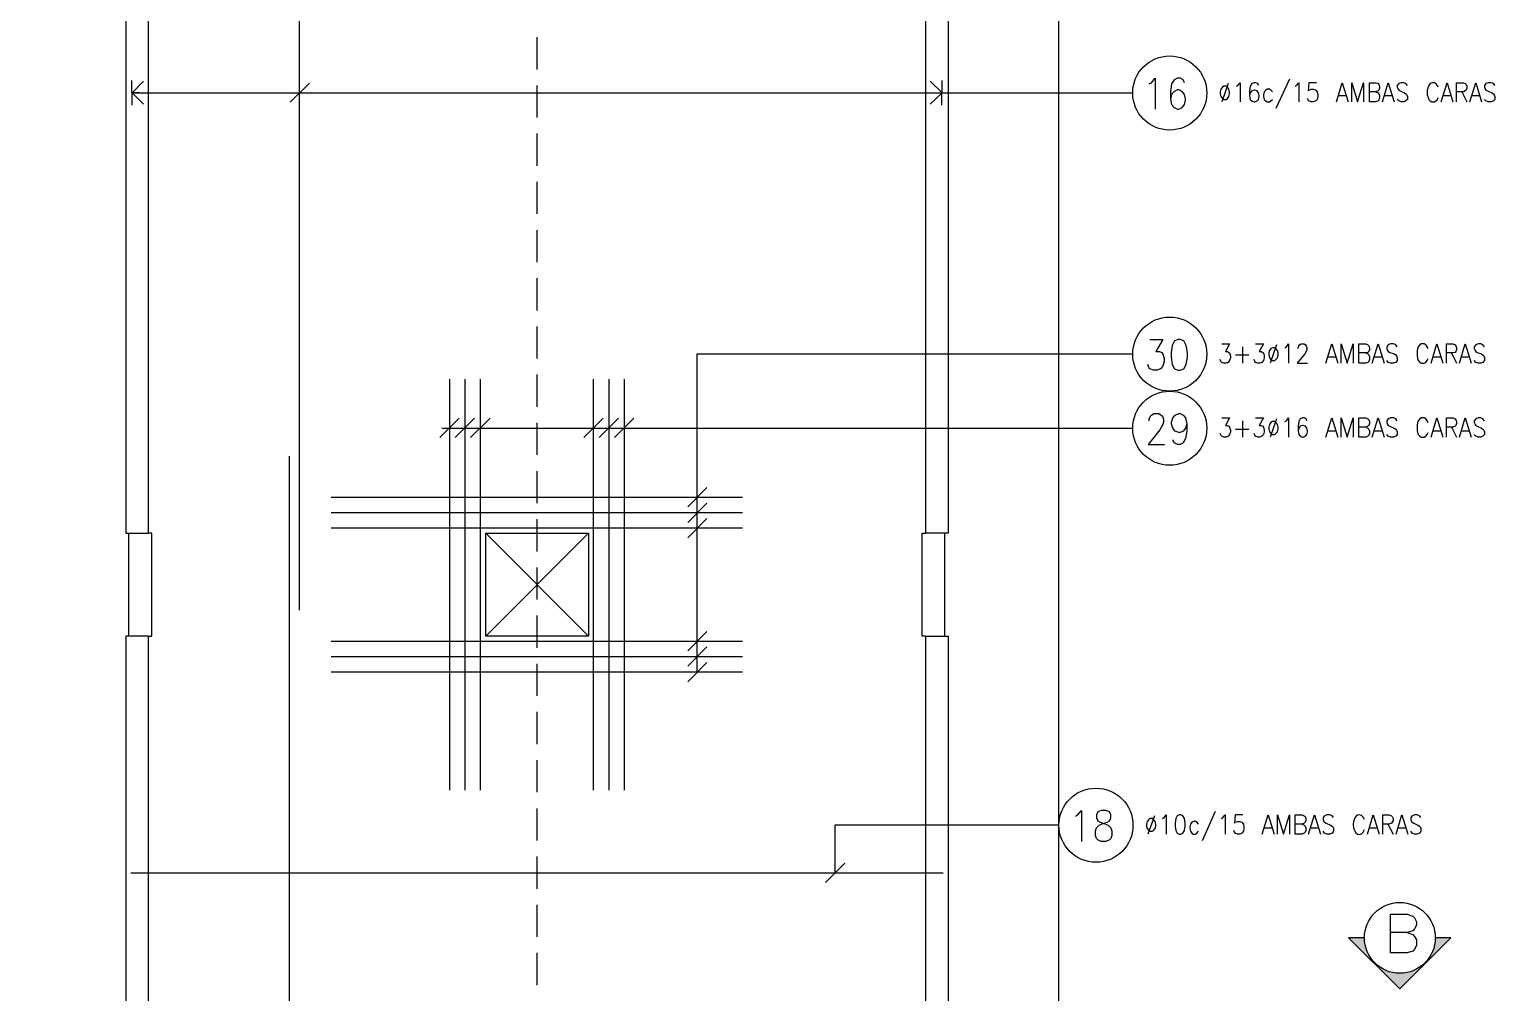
# Model space of a CAD drawing. Extents: x 157 to 1652, y -82 to 500.
# Drawn here: x 233.8 to 376.3, y 195 to 288.7 of the extents above; entities that cross this region are included whole.
import ezdxf

# ---------------------------------------------------------------- set-up
doc = ezdxf.new("R2010")
doc.units = 0
doc.header["$MEASUREMENT"] = 0
for name, color, linetype in [('PDF_00-COTAS-PARCIALES', 4, 'Continuous'), ('PDF_auxiliar', 1, 'Continuous'), ('PDF_BARRAS-EN-VISTA-25', 4, 'Continuous'), ('PDF_CONTORNO-ENCOFRADO-25', 2, 'Continuous'), ('PDF_LINEAS-POS-ARMADURA', 4, 'Continuous')]:
    doc.layers.add(name, color=color, linetype=linetype)

msp = doc.modelspace()

# ---------------------------------------------------------------- hatches: boundary and pattern name
at = {"layer": 'PDF_00-COTAS-PARCIALES', "transparency": 33554559}
msp.add_hatch(color=256, dxfattribs=at).paths.add_polyline_path([(372.077, 200.322), (370.521, 200.322), (370.489, 199.687), (370.299, 199.084), (370.013, 198.512), (369.632, 198.004), (369.156, 197.56), (368.616, 197.242), (368.045, 197.02), (367.41, 196.893), (366.775, 196.893), (366.172, 197.02), (365.569, 197.242), (365.029, 197.56), (364.553, 198.004), (364.172, 198.512), (363.886, 199.084), (363.727, 199.687), (363.664, 200.322), (362.108, 200.322), (364.426, 198.004), (364.838, 197.56), (365.188, 197.242), (367.092, 195.338), (368.68, 196.893), (368.775, 197.02), (369.029, 197.242), (370.299, 198.512), (370.838, 199.084), (371.473, 199.687)])

# ---------------------------------------------------------------- linework, layer by layer
at = {"layer": 'PDF_00-COTAS-PARCIALES', "color": 6, "lineweight": 25}
msp.add_lwpolyline([(367.823, 200.83), (368.362, 200.639), (368.521, 200.449), (368.711, 200.1), (368.711, 199.56), (368.521, 199.211), (368.362, 199.02), (367.823, 198.862), (366.203, 198.862), (366.203, 202.608), (367.823, 202.608), (368.362, 202.417), (368.521, 202.258), (368.711, 201.877), (368.711, 201.528), (368.521, 201.179), (368.362, 200.989), (367.823, 200.83), (366.203, 200.83)], dxfattribs=at)
at = {"layer": 'PDF_00-COTAS-PARCIALES', "lineweight": 25}
msp.add_lwpolyline([(363.664, 200.322), (362.108, 200.322), (367.092, 195.338), (372.077, 200.322), (370.521, 200.322)], dxfattribs=at)
msp.add_circle((367.108, 200.306), 3.444, dxfattribs=at)
at = {"layer": 'PDF_auxiliar', "lineweight": 25}
for points in [[(283.187, 287.878), (283.187, 284.735)], [(283.187, 283.179), (283.187, 280.068)], [(283.187, 278.513), (283.187, 275.37)], [(283.187, 273.814), (283.187, 270.703)], [(283.187, 269.116), (283.187, 266.005)], [(283.187, 264.449), (283.187, 261.306)], [(283.187, 259.751), (283.187, 256.639)], [(283.187, 255.084), (283.187, 251.941)], [(283.187, 250.385), (283.187, 247.274)], [(283.187, 245.687), (283.187, 242.576)], [(283.187, 241.02), (283.187, 237.878)], [(278.203, 239.655), (288.203, 229.655)], [(288.203, 239.655), (278.203, 229.655)], [(283.187, 236.322), (283.187, 233.211)], [(283.187, 231.655), (283.187, 228.512)], [(283.187, 226.957), (283.187, 223.846)], [(283.187, 222.29), (283.187, 219.147)], [(283.187, 217.592), (283.187, 214.481)], [(283.187, 212.893), (283.187, 209.782)], [(283.187, 208.227), (283.187, 205.084)], [(283.187, 203.528), (283.187, 200.417)], [(283.187, 198.862), (283.187, 195.719)]]:
    msp.add_lwpolyline(points, dxfattribs=at)
at = {"layer": 'PDF_BARRAS-EN-VISTA-25', "color": 5, "lineweight": 25}
for points in [[(260.108, 232.163), (260.108, 327.116)], [(342.743, 283.338), (342.965, 283.465), (343.315, 283.909), (343.315, 280.894)], [(346.172, 283.465), (346.045, 283.751), (345.727, 283.909), (345.473, 283.909), (345.156, 283.751), (344.902, 283.338), (344.807, 282.608), (344.807, 281.909), (344.902, 281.338), (345.156, 281.052), (345.473, 280.894), (345.6, 280.894), (345.949, 281.052), (346.172, 281.338), (346.267, 281.751), (346.267, 281.909), (346.172, 282.322), (345.949, 282.608), (345.6, 282.767), (345.473, 282.767), (345.156, 282.608), (344.902, 282.322), (344.807, 281.909)], [(259.187, 281.56), (261.06, 283.433)], [(342.807, 258.481), (344.045, 258.481), (343.378, 257.338), (343.727, 257.338), (343.949, 257.211), (344.045, 257.052), (344.172, 256.639), (344.172, 256.354), (344.045, 255.909), (343.822, 255.624), (343.473, 255.497), (343.156, 255.497), (342.807, 255.624), (342.68, 255.782), (342.584, 256.068)], [(274.711, 214.671), (274.711, 254.639)], [(276.203, 214.671), (276.203, 254.639)], [(277.695, 214.671), (277.695, 254.639)], [(288.679, 214.671), (288.679, 254.639)], [(290.203, 214.671), (290.203, 254.639)], [(291.695, 214.671), (291.695, 254.639)], [(273.759, 248.957), (275.632, 250.83)], [(275.251, 248.957), (277.124, 250.83)], [(276.743, 248.957), (278.648, 250.83)], [(287.759, 248.957), (289.632, 250.83)], [(289.251, 248.957), (291.124, 250.83)], [(290.743, 248.957), (292.616, 250.83)], [(342.743, 250.576), (342.743, 250.735), (342.87, 251.02), (342.965, 251.147), (343.188, 251.306), (343.664, 251.306), (343.886, 251.147), (344.013, 251.02), (344.108, 250.735), (344.108, 250.449), (344.013, 250.163), (343.759, 249.719), (342.616, 248.29), (344.235, 248.29)], [(346.394, 250.29), (346.267, 249.878), (346.045, 249.592), (345.727, 249.433), (345.6, 249.433), (345.251, 249.592), (345.029, 249.878), (344.902, 250.29), (344.902, 250.449), (345.029, 250.862), (345.251, 251.147), (345.6, 251.306), (345.727, 251.306), (346.045, 251.147), (346.267, 250.862), (346.394, 250.29), (346.394, 249.592), (346.267, 248.862), (346.045, 248.449), (345.727, 248.29), (345.473, 248.29), (345.156, 248.449), (345.029, 248.735)], [(259.124, 127.211), (259.124, 247.147)], [(297.854, 242.227), (299.727, 244.1)], [(263.187, 243.147), (303.187, 243.147)], [(297.854, 240.703), (299.727, 242.576)], [(263.187, 241.655), (303.187, 241.655)], [(297.854, 239.211), (299.727, 241.084)], [(263.187, 240.163), (303.187, 240.163)], [(297.854, 228.227), (299.727, 230.1)], [(263.187, 229.147), (303.187, 229.147)], [(297.854, 226.735), (299.727, 228.608)], [(263.187, 227.655), (303.187, 227.655)], [(297.854, 225.211), (299.727, 227.084)], [(263.187, 226.163), (303.187, 226.163)], [(335.568, 212.131), (335.791, 212.258), (336.14, 212.703), (336.14, 209.687)], [(243.695, 206.639), (322.68, 206.639)], [(311.251, 205.687), (313.124, 207.56)]]:
    msp.add_lwpolyline(points, dxfattribs=at)
at = {"layer": 'PDF_BARRAS-EN-VISTA-25', "lineweight": 25}
for points in [[(356.362, 283.814), (355.061, 280.957)], [(350.426, 283.37), (349.791, 281.592)], [(351.219, 283.116), (351.346, 283.179), (351.569, 283.465), (351.569, 281.592)], [(353.346, 283.179), (353.283, 283.37), (353.061, 283.465), (352.934, 283.465), (352.711, 283.37), (352.553, 283.116), (352.489, 282.671), (352.489, 282.227), (352.553, 281.846), (352.711, 281.687), (352.934, 281.592), (352.997, 281.592), (353.219, 281.687), (353.346, 281.846), (353.41, 282.132), (353.41, 282.227), (353.346, 282.481), (353.219, 282.671), (352.997, 282.735), (352.934, 282.735), (352.711, 282.671), (352.553, 282.481), (352.489, 282.227)], [(354.711, 282.576), (354.553, 282.735), (354.426, 282.83), (354.203, 282.83), (354.076, 282.735), (353.918, 282.576), (353.854, 282.29), (353.854, 282.132), (353.918, 281.846), (354.076, 281.687), (354.203, 281.592), (354.426, 281.592), (354.553, 281.687), (354.711, 281.846)], [(356.934, 283.116), (357.061, 283.179), (357.283, 283.465), (357.283, 281.592)], [(358.997, 283.465), (358.267, 283.465), (358.203, 282.671), (358.267, 282.735), (358.489, 282.83), (358.711, 282.83), (358.934, 282.735), (359.061, 282.576), (359.124, 282.29), (359.124, 282.132), (359.061, 281.846), (358.934, 281.687), (358.711, 281.592), (358.489, 281.592), (358.267, 281.687), (358.203, 281.782), (358.14, 281.941)], [(360.934, 281.592), (361.505, 283.465), (362.077, 281.592)], [(361.124, 282.227), (361.854, 282.227)], [(362.426, 281.592), (362.426, 283.465), (362.997, 281.592), (363.569, 283.465), (363.569, 281.592)], [(364.775, 282.576), (364.997, 282.481), (365.061, 282.386), (365.124, 282.227), (365.124, 281.941), (365.061, 281.782), (364.997, 281.687), (364.775, 281.592), (364.14, 281.592), (364.14, 283.465), (364.775, 283.465), (364.997, 283.37), (365.061, 283.274), (365.124, 283.116), (365.124, 282.925), (365.061, 282.735), (364.997, 282.671), (364.775, 282.576), (364.14, 282.576)], [(365.41, 281.592), (365.981, 283.465), (366.553, 281.592)], [(365.632, 282.227), (366.362, 282.227)], [(367.854, 283.179), (367.696, 283.37), (367.505, 283.465), (367.219, 283.465), (366.997, 283.37), (366.838, 283.179), (366.838, 283.021), (366.934, 282.83), (366.997, 282.735), (367.124, 282.671), (367.569, 282.481), (367.696, 282.386), (367.791, 282.29), (367.854, 282.132), (367.854, 281.846), (367.696, 281.687), (367.505, 281.592), (367.219, 281.592), (366.997, 281.687), (366.838, 281.846)], [(370.838, 283.021), (370.775, 283.179), (370.616, 283.37), (370.489, 283.465), (370.204, 283.465), (370.045, 283.37), (369.918, 283.179), (369.854, 283.021), (369.759, 282.735), (369.759, 282.29), (369.854, 282.036), (369.918, 281.846), (370.045, 281.687), (370.204, 281.592), (370.489, 281.592), (370.616, 281.687), (370.775, 281.846), (370.838, 282.036)], [(371.124, 281.592), (371.696, 283.465), (372.267, 281.592)], [(371.346, 282.227), (372.045, 282.227)], [(372.616, 281.592), (372.616, 283.465), (373.283, 283.465), (373.473, 283.37), (373.569, 283.274), (373.632, 283.116), (373.632, 282.925), (373.569, 282.735), (373.473, 282.671), (373.283, 282.576), (372.616, 282.576)], [(373.124, 282.576), (373.632, 281.592)], [(373.918, 281.592), (374.489, 283.465), (375.061, 281.592)], [(374.14, 282.227), (374.838, 282.227)], [(376.331, 283.179), (376.204, 283.37), (375.981, 283.465), (375.696, 283.465), (375.473, 283.37), (375.346, 283.179), (375.346, 283.021), (375.41, 282.83), (375.473, 282.735), (375.632, 282.671), (376.045, 282.481), (376.204, 282.386), (376.267, 282.29), (376.331, 282.132), (376.331, 281.846), (376.204, 281.687), (375.981, 281.592), (375.696, 281.592), (375.473, 281.687), (375.346, 281.846)], [(349.791, 258.068), (350.553, 258.068), (350.14, 257.338), (350.362, 257.338), (350.489, 257.243), (350.553, 257.179), (350.648, 256.893), (350.648, 256.703), (350.553, 256.449), (350.426, 256.259), (350.203, 256.195), (349.981, 256.195), (349.791, 256.259), (349.696, 256.354), (349.632, 256.544)], [(353.061, 258.068), (353.854, 258.068), (353.41, 257.338), (353.632, 257.338), (353.791, 257.243), (353.854, 257.179), (353.918, 256.893), (353.918, 256.703), (353.854, 256.449), (353.696, 256.259), (353.505, 256.195), (353.283, 256.195), (353.061, 256.259), (352.997, 256.354), (352.934, 256.544)], [(355.124, 257.973), (354.489, 256.195)], [(355.918, 257.687), (356.076, 257.782), (356.267, 258.068), (356.267, 256.195)], [(357.219, 257.624), (357.219, 257.687), (357.283, 257.878), (357.346, 257.973), (357.505, 258.068), (357.791, 258.068), (357.918, 257.973), (357.981, 257.878), (358.076, 257.687), (358.076, 257.528), (357.981, 257.338), (357.854, 257.084), (357.124, 256.195), (358.14, 256.195)], [(359.918, 256.195), (360.489, 258.068), (361.061, 256.195)], [(361.41, 256.195), (361.41, 258.068), (361.981, 256.195), (362.553, 258.068), (362.553, 256.195)], [(363.791, 257.179), (363.981, 257.084), (364.077, 256.989), (364.14, 256.798), (364.14, 256.544), (364.077, 256.354), (363.981, 256.259), (363.791, 256.195), (363.124, 256.195), (363.124, 258.068), (363.791, 258.068), (363.981, 257.973), (364.077, 257.878), (364.14, 257.687), (364.14, 257.528), (364.077, 257.338), (363.981, 257.243), (363.791, 257.179), (363.124, 257.179)], [(364.426, 256.195), (364.997, 258.068), (365.569, 256.195)], [(366.838, 257.782), (366.711, 257.973), (366.489, 258.068), (366.203, 258.068), (365.981, 257.973), (365.854, 257.782), (365.854, 257.624), (365.918, 257.433), (365.981, 257.338), (366.14, 257.243), (366.553, 257.084), (366.711, 256.989), (366.775, 256.893), (366.838, 256.703), (366.838, 256.449), (366.711, 256.259), (366.489, 256.195), (366.203, 256.195), (365.981, 256.259), (365.854, 256.449)], [(369.854, 257.624), (369.759, 257.782), (369.632, 257.973), (369.473, 258.068), (369.188, 258.068), (369.061, 257.973), (368.902, 257.782), (368.838, 257.624), (368.775, 257.338), (368.775, 256.893), (368.838, 256.639), (368.902, 256.449), (369.061, 256.259), (369.188, 256.195), (369.473, 256.195), (369.632, 256.259), (369.759, 256.449), (369.854, 256.639)], [(370.14, 256.195), (370.711, 258.068), (371.283, 256.195)], [(371.632, 256.195), (371.632, 258.068), (372.267, 258.068), (372.489, 257.973), (372.553, 257.878), (372.616, 257.687), (372.616, 257.528), (372.553, 257.338), (372.489, 257.243), (372.267, 257.179), (371.632, 257.179)], [(372.902, 256.195), (373.473, 258.068), (374.045, 256.195)], [(375.346, 257.782), (375.188, 257.973), (374.997, 258.068), (374.711, 258.068), (374.489, 257.973), (374.331, 257.782), (374.331, 257.624), (374.426, 257.433), (374.489, 257.338), (374.616, 257.243), (375.061, 257.084), (375.188, 256.989), (375.283, 256.893), (375.346, 256.703), (375.346, 256.449), (375.188, 256.259), (374.997, 256.195), (374.711, 256.195), (374.489, 256.259), (374.331, 256.449)], [(351.124, 256.989), (352.426, 256.989)], [(351.791, 257.782), (351.791, 256.195)], [(360.14, 256.798), (360.838, 256.798)], [(364.648, 256.798), (365.346, 256.798)], [(370.33, 256.798), (371.061, 256.798)], [(372.14, 257.179), (372.616, 256.195)], [(373.124, 256.798), (373.854, 256.798)], [(349.791, 250.862), (350.553, 250.862), (350.14, 250.132), (350.362, 250.132), (350.489, 250.068), (350.553, 249.973), (350.648, 249.687), (350.648, 249.528), (350.553, 249.243), (350.426, 249.084), (350.203, 248.989), (349.981, 248.989), (349.791, 249.084), (349.696, 249.179), (349.632, 249.338)], [(353.061, 250.862), (353.854, 250.862), (353.41, 250.132), (353.632, 250.132), (353.791, 250.068), (353.854, 249.973), (353.918, 249.687), (353.918, 249.528), (353.854, 249.243), (353.696, 249.084), (353.505, 248.989), (353.283, 248.989), (353.061, 249.084), (352.997, 249.179), (352.934, 249.338)], [(355.918, 250.512), (356.076, 250.576), (356.267, 250.862), (356.267, 248.989)], [(358.076, 250.576), (357.981, 250.766), (357.791, 250.862), (357.632, 250.862), (357.41, 250.766), (357.283, 250.512), (357.219, 250.068), (357.219, 249.624), (357.283, 249.243), (357.41, 249.084), (357.632, 248.989), (357.696, 248.989), (357.918, 249.084), (358.076, 249.243), (358.14, 249.528), (358.14, 249.624), (358.076, 249.878), (357.918, 250.068), (357.696, 250.132), (357.632, 250.132), (357.41, 250.068), (357.283, 249.878), (357.219, 249.624)], [(359.918, 248.989), (360.489, 250.862), (361.061, 248.989)], [(361.41, 248.989), (361.41, 250.862), (361.981, 248.989), (362.553, 250.862), (362.553, 248.989)], [(363.791, 249.973), (363.981, 249.878), (364.077, 249.782), (364.14, 249.624), (364.14, 249.338), (364.077, 249.179), (363.981, 249.084), (363.791, 248.989), (363.124, 248.989), (363.124, 250.862), (363.791, 250.862), (363.981, 250.766), (364.077, 250.671), (364.14, 250.512), (364.14, 250.322), (364.077, 250.132), (363.981, 250.068), (363.791, 249.973), (363.124, 249.973)], [(364.426, 248.989), (364.997, 250.862), (365.569, 248.989)], [(366.838, 250.576), (366.711, 250.766), (366.489, 250.862), (366.203, 250.862), (365.981, 250.766), (365.854, 250.576), (365.854, 250.417), (365.918, 250.227), (365.981, 250.132), (366.14, 250.068), (366.553, 249.878), (366.711, 249.782), (366.775, 249.687), (366.838, 249.528), (366.838, 249.243), (366.711, 249.084), (366.489, 248.989), (366.203, 248.989), (365.981, 249.084), (365.854, 249.243)], [(369.854, 250.417), (369.759, 250.576), (369.632, 250.766), (369.473, 250.862), (369.188, 250.862), (369.061, 250.766), (368.902, 250.576), (368.838, 250.417), (368.775, 250.132), (368.775, 249.687), (368.838, 249.433), (368.902, 249.243), (369.061, 249.084), (369.188, 248.989), (369.473, 248.989), (369.632, 249.084), (369.759, 249.243), (369.854, 249.433)], [(370.14, 248.989), (370.711, 250.862), (371.283, 248.989)], [(371.632, 248.989), (371.632, 250.862), (372.267, 250.862), (372.489, 250.766), (372.553, 250.671), (372.616, 250.512), (372.616, 250.322), (372.553, 250.132), (372.489, 250.068), (372.267, 249.973), (371.632, 249.973)], [(372.902, 248.989), (373.473, 250.862), (374.045, 248.989)], [(375.346, 250.576), (375.188, 250.766), (374.997, 250.862), (374.711, 250.862), (374.489, 250.766), (374.331, 250.576), (374.331, 250.417), (374.426, 250.227), (374.489, 250.132), (374.616, 250.068), (375.061, 249.878), (375.188, 249.782), (375.283, 249.687), (375.346, 249.528), (375.346, 249.243), (375.188, 249.084), (374.997, 248.989), (374.711, 248.989), (374.489, 249.084), (374.331, 249.243)], [(351.124, 249.782), (352.426, 249.782)], [(351.791, 250.576), (351.791, 248.989)], [(355.124, 250.766), (354.489, 248.989)], [(360.14, 249.624), (360.838, 249.624)], [(364.648, 249.624), (365.346, 249.624)], [(370.33, 249.624), (371.061, 249.624)], [(372.14, 249.973), (372.616, 248.989)], [(373.124, 249.624), (373.854, 249.624)], [(349.156, 212.608), (347.886, 209.75)], [(343.251, 212.163), (342.584, 210.385)], [(344.013, 211.909), (344.172, 212.004), (344.394, 212.258), (344.394, 210.385)], [(347.537, 211.37), (347.378, 211.56), (347.251, 211.623), (347.029, 211.623), (346.87, 211.56), (346.743, 211.37), (346.68, 211.116), (346.68, 210.925), (346.743, 210.671), (346.87, 210.481), (347.029, 210.385), (347.251, 210.385), (347.378, 210.481), (347.537, 210.671)], [(349.727, 211.909), (349.886, 212.004), (350.108, 212.258), (350.108, 210.385)], [(351.823, 212.258), (351.092, 212.258), (351.029, 211.465), (351.092, 211.56), (351.315, 211.623), (351.537, 211.623), (351.727, 211.56), (351.886, 211.37), (351.949, 211.116), (351.949, 210.925), (351.886, 210.671), (351.727, 210.481), (351.537, 210.385), (351.315, 210.385), (351.092, 210.481), (351.029, 210.576), (350.965, 210.735)], [(353.727, 210.385), (354.299, 212.258), (354.87, 210.385)], [(353.949, 211.02), (354.648, 211.02)], [(355.219, 210.385), (355.219, 212.258), (355.791, 210.385), (356.362, 212.258), (356.362, 210.385)], [(357.6, 211.37), (357.791, 211.274), (357.886, 211.179), (357.95, 211.02), (357.95, 210.735), (357.886, 210.576), (357.791, 210.481), (357.6, 210.385), (356.934, 210.385), (356.934, 212.258), (357.6, 212.258), (357.791, 212.163), (357.886, 212.1), (357.95, 211.909), (357.95, 211.719), (357.886, 211.56), (357.791, 211.465), (357.6, 211.37), (356.934, 211.37)], [(358.235, 210.385), (358.807, 212.258), (359.378, 210.385)], [(358.457, 211.02), (359.156, 211.02)], [(360.648, 212.004), (360.521, 212.163), (360.299, 212.258), (360.013, 212.258), (359.791, 212.163), (359.664, 212.004), (359.664, 211.814), (359.727, 211.623), (359.791, 211.56), (359.95, 211.465), (360.362, 211.274), (360.521, 211.179), (360.584, 211.116), (360.648, 210.925), (360.648, 210.671), (360.521, 210.481), (360.299, 210.385), (360.013, 210.385), (359.791, 210.481), (359.664, 210.671)], [(363.95, 210.385), (364.521, 212.258), (365.092, 210.385)], [(364.172, 211.02), (364.87, 211.02)], [(365.442, 210.385), (365.442, 212.258), (366.077, 212.258), (366.299, 212.163), (366.362, 212.1), (366.457, 211.909), (366.457, 211.719), (366.362, 211.56), (366.299, 211.465), (366.077, 211.37), (365.442, 211.37)], [(365.95, 211.37), (366.457, 210.385)], [(366.743, 210.385), (367.315, 212.258), (367.886, 210.385)], [(366.934, 211.02), (367.664, 211.02)], [(369.156, 212.004), (369.029, 212.163), (368.807, 212.258), (368.521, 212.258), (368.299, 212.163), (368.172, 212.004), (368.172, 211.814), (368.235, 211.623), (368.299, 211.56), (368.457, 211.465), (368.87, 211.274), (369.029, 211.179), (369.092, 211.116), (369.156, 210.925), (369.156, 210.671), (369.029, 210.481), (368.807, 210.385), (368.521, 210.385), (368.299, 210.481), (368.172, 210.671)]]:
    msp.add_lwpolyline(points, dxfattribs=at)
at = {"layer": 'PDF_BARRAS-EN-VISTA-25', "color": 2, "lineweight": 25}
for points in [[(259.346, 282.481), (260.108, 282.481)], [(273.949, 249.878), (274.711, 249.878)], [(275.441, 249.878), (276.203, 249.878)], [(276.933, 249.878), (277.695, 249.878)], [(287.949, 249.878), (288.679, 249.878)], [(289.441, 249.878), (290.203, 249.878)], [(290.933, 249.878), (291.695, 249.878)], [(298.045, 243.147), (298.775, 243.147)], [(298.045, 241.655), (298.775, 241.655)], [(298.045, 240.163), (298.775, 240.163)], [(298.045, 229.147), (298.775, 229.147)], [(298.045, 227.655), (298.775, 227.655)], [(298.045, 226.163), (298.775, 226.163)], [(311.441, 206.639), (312.172, 206.639)]]:
    msp.add_lwpolyline(points, dxfattribs=at)
at = {"layer": 'PDF_BARRAS-EN-VISTA-25', "lineweight": 25}
for points in [[(349.981, 283.116), (349.854, 283.021), (349.696, 282.83), (349.632, 282.576), (349.632, 282.386), (349.696, 282.132), (349.854, 281.941), (349.981, 281.846), (350.203, 281.846), (350.362, 281.941), (350.489, 282.132), (350.553, 282.386), (350.553, 282.576), (350.489, 282.83), (350.362, 283.021), (350.203, 283.116)], [(354.711, 257.687), (354.553, 257.624), (354.426, 257.433), (354.362, 257.179), (354.362, 256.989), (354.426, 256.703), (354.553, 256.544), (354.711, 256.449), (354.934, 256.449), (355.061, 256.544), (355.219, 256.703), (355.283, 256.989), (355.283, 257.179), (355.219, 257.433), (355.061, 257.624), (354.934, 257.687)], [(354.711, 250.512), (354.553, 250.417), (354.426, 250.227), (354.362, 249.973), (354.362, 249.782), (354.426, 249.528), (354.553, 249.338), (354.711, 249.243), (354.934, 249.243), (355.061, 249.338), (355.219, 249.528), (355.283, 249.782), (355.283, 249.973), (355.219, 250.227), (355.061, 250.417), (354.934, 250.512)], [(342.807, 211.909), (342.68, 211.814), (342.521, 211.623), (342.457, 211.37), (342.457, 211.179), (342.521, 210.925), (342.68, 210.735), (342.807, 210.671), (343.029, 210.671), (343.156, 210.735), (343.315, 210.925), (343.378, 211.179), (343.378, 211.37), (343.315, 211.623), (343.156, 211.814), (343.029, 211.909)], [(345.664, 212.258), (345.442, 212.163), (345.315, 211.909), (345.251, 211.465), (345.251, 211.179), (345.315, 210.735), (345.442, 210.481), (345.664, 210.385), (345.822, 210.385), (346.013, 210.481), (346.172, 210.735), (346.235, 211.179), (346.235, 211.465), (346.172, 211.909), (346.013, 212.163), (345.822, 212.258)]]:
    msp.add_lwpolyline(points, close=True, dxfattribs=at)
at = {"layer": 'PDF_BARRAS-EN-VISTA-25', "color": 5, "lineweight": 25}
for points in [[(345.537, 258.481), (345.188, 258.354), (344.965, 257.909), (344.87, 257.211), (344.87, 256.766), (344.965, 256.068), (345.188, 255.624), (345.537, 255.497), (345.759, 255.497), (346.108, 255.624), (346.33, 256.068), (346.457, 256.766), (346.457, 257.211), (346.33, 257.909), (346.108, 258.354), (345.759, 258.481)], [(338.076, 212.703), (337.727, 212.544), (337.6, 212.258), (337.6, 211.973), (337.727, 211.687), (337.949, 211.56), (338.426, 211.401), (338.743, 211.274), (338.997, 210.989), (339.092, 210.703), (339.092, 210.258), (338.997, 209.973), (338.87, 209.846), (338.521, 209.687), (338.076, 209.687), (337.727, 209.846), (337.6, 209.973), (337.505, 210.258), (337.505, 210.703), (337.6, 210.989), (337.854, 211.274), (338.172, 211.401), (338.648, 211.56), (338.87, 211.687), (338.997, 211.973), (338.997, 212.258), (338.87, 212.544), (338.521, 212.703)]]:
    msp.add_lwpolyline(points, close=True, dxfattribs=at)
at = {"layer": 'PDF_BARRAS-EN-VISTA-25', "lineweight": 25}
for centre in [(344.727, 282.465), (344.727, 257.068), (344.727, 249.862), (337.553, 211.258)]:
    msp.add_circle(centre, 3.603, dxfattribs=at)
msp.add_ellipse((363.156, 211.321), major_axis=(0.001, 0.96), ratio=0.6152391, start_param=5.2520799, end_param=10.4592301, dxfattribs=at)
at = {"layer": 'PDF_CONTORNO-ENCOFRADO-25', "lineweight": 25}
for points in [[(243.219, 318.417), (243.219, 239.655), (245.409, 239.655), (245.409, 318.417)], [(323.187, 318.417), (323.187, 239.655), (320.997, 239.655), (320.997, 318.417)], [(278.203, 239.655), (288.203, 239.655), (288.203, 229.655), (278.203, 229.655)], [(245.409, 126.703), (245.409, 229.655), (243.219, 229.655), (243.219, 126.703), (241.79, 126.703), (241.79, 124.703), (241.314, 124.703), (216.806, 112.703), (216.806, 109.718), (271.791, 109.718), (271.791, 112.703), (247.314, 124.703), (246.806, 124.703), (246.806, 126.703)], [(319.6, 124.703), (319.6, 126.703), (320.997, 126.703), (320.997, 229.655), (323.187, 229.655), (323.187, 126.703), (324.584, 126.703), (324.584, 124.703), (325.092, 124.703), (349.569, 112.703), (349.569, 109.718), (294.584, 109.718), (294.584, 112.703), (319.092, 124.703)]]:
    msp.add_lwpolyline(points, close=True, dxfattribs=at)
for points in [[(243.505, 229.655), (243.505, 239.655)], [(245.409, 229.655), (245.727, 229.655), (245.727, 239.655), (245.409, 239.655)], [(320.997, 229.655), (320.648, 229.655), (320.648, 239.655), (320.997, 239.655)], [(322.87, 229.655), (322.87, 239.655)]]:
    msp.add_lwpolyline(points, dxfattribs=at)
at = {"layer": 'PDF_LINEAS-POS-ARMADURA', "color": 2, "lineweight": 25}
for points in [[(333.949, 159.877), (333.949, 159.115), (333.949, 300.83), (333.949, 300.068)], [(243.822, 281.274), (243.79, 283.687)], [(322.553, 281.274), (322.584, 283.687)], [(244.552, 282.481), (243.822, 282.481), (341.124, 282.481)], [(321.822, 282.481), (322.584, 282.481)], [(298.775, 226.163), (298.775, 257.084), (341.124, 257.084)], [(274.711, 249.878), (341.124, 249.878)], [(333.949, 211.274), (312.172, 211.274), (312.172, 206.639)]]:
    msp.add_lwpolyline(points, dxfattribs=at)
at = {"layer": 'PDF_LINEAS-POS-ARMADURA', "lineweight": 25}
for points in [[(244.933, 283.624), (243.822, 282.481), (244.933, 281.37)], [(321.441, 283.624), (322.584, 282.481), (321.441, 281.37)]]:
    msp.add_lwpolyline(points, dxfattribs=at)

doc.saveas('drawing.dxf')
